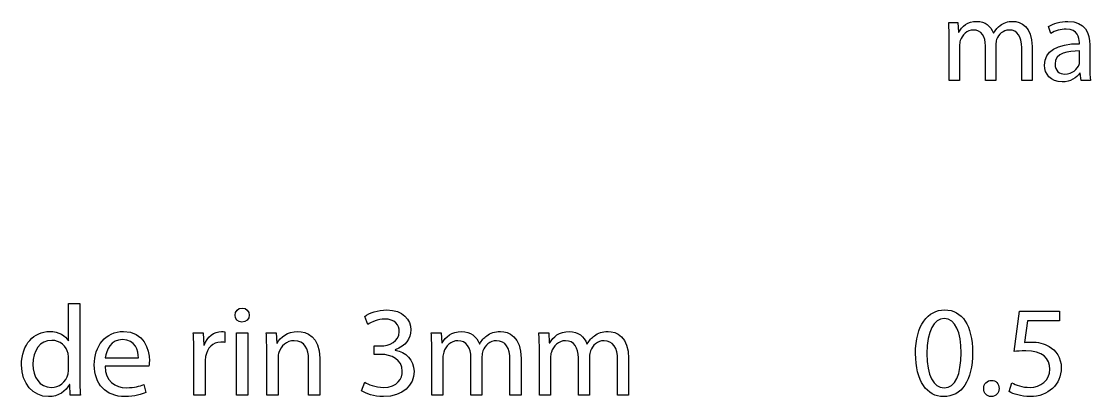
# Model space of a CAD drawing. Extents: x 16 to 1660, y 62 to 1240.
# Drawn here: x 1303.7 to 1485.1, y 1110.5 to 1174.1 of the extents above; entities that cross this region are included whole.
import ezdxf

# ---------------------------------------------------------------- set-up
doc = ezdxf.new("R2010")
doc.units = 0
doc.layers.get('0').update_dxf_attribs({"linetype": 'CONTINUOUS'})

msp = doc.modelspace()

# ---------------------------------------------------------------- linework, layer by layer
at = {"color": 7}
for points in [[(1461.034811, 1173.936636), (1462.599733, 1173.936636), (1462.680731, 1172.331356), (1462.741973, 1172.331356)], [(1468.6153, 1172.168796), (1468.655658, 1172.168796)], [(1478.388091, 1172.087233), (1477.981973, 1173.286396)], [(1462.863611, 1170.014593), (1462.863611, 1164.100909), (1461.116373, 1164.100909), (1461.116373, 1171.274433)], [(1483.204213, 1170.360033), (1483.204213, 1170.563233)], [(1469.021418, 1170.177153), (1469.021418, 1164.100909), (1467.273333, 1164.100909), (1467.273333, 1169.994273)], [(1475.179224, 1169.872353), (1475.179224, 1164.100909), (1473.431422, 1164.100909), (1473.431422, 1169.648833)], [(1483.244571, 1167.413633), (1483.244571, 1169.120796)], [(1484.972618, 1170.136513), (1484.972618, 1166.458311), (1484.972336, 1166.458311)], [(1485.114576, 1164.100909), (1483.509013, 1164.100909), (1483.366773, 1165.340711), (1483.306096, 1165.340711)], [(1311.650356, 1119.948371), (1311.6941, 1119.948371), (1311.6941, 1126.274382), (1313.598818, 1126.274382), (1313.598818, 1126.274382)], [(1313.598818, 1126.274382), (1313.598818, 1113.469113)], [(1472.1205, 1118.131424), (1473.03998, 1124.96092), (1479.847462, 1124.96092), (1479.847462, 1123.340964)], [(1342.336096, 1124.304189), (1342.336096, 1124.304189)], [(1362.471522, 1122.705964), (1361.946589, 1124.106916)], [(1479.847744, 1123.340964), (1474.419482, 1123.340964), (1473.872253, 1119.685622)], [(1332.858227, 1121.327309), (1334.54394, 1121.327309), (1334.631711, 1119.225882), (1334.697187, 1119.225882)], [(1338.177551, 1121.502287), (1338.177551, 1119.68534)], [(1340.190642, 1121.327309), (1342.117091, 1121.327309), (1342.117091, 1110.732969), (1340.190642, 1110.732969), (1340.190642, 1121.327309), (1340.190642, 1121.327309)], [(1345.224922, 1121.327309), (1346.932084, 1121.327309), (1347.041587, 1119.57612), (1347.085331, 1119.57612)], [(1373.239711, 1121.327309), (1374.925142, 1121.327309), (1375.013196, 1119.598133), (1375.078389, 1119.598133)], [(1391.493844, 1121.327309), (1393.179558, 1121.327309), (1393.267329, 1119.598133), (1393.332804, 1119.598133)], [(1334.872729, 1116.379953), (1334.872729, 1110.732404), (1332.94628, 1110.732404), (1332.94628, 1118.021922)], [(1347.238578, 1117.102724), (1347.238578, 1110.732687), (1345.312129, 1110.732687), (1345.312129, 1118.459649)], [(1364.638707, 1117.649671), (1363.56598, 1117.649671), (1363.56598, 1119.094084), (1364.638707, 1119.094084)], [(1367.134116, 1118.437636), (1367.134116, 1118.393609)], [(1375.209622, 1117.102724), (1375.209622, 1110.732687), (1373.3272, 1110.732687), (1373.3272, 1118.459649)], [(1381.4044, 1119.422873), (1381.447862, 1119.422873)], [(1393.463756, 1117.102724), (1393.463756, 1110.732687), (1391.581333, 1110.732687), (1391.581333, 1118.459649)], [(1399.658533, 1119.422873), (1399.70256, 1119.422873)], [(1465.07454, 1117.999909), (1465.07454, 1117.999909)], [(1311.694382, 1115.176276), (1311.694382, 1117.014953)], [(1317.909762, 1117.05898), (1323.535298, 1117.05898)], [(1354.33054, 1117.036967), (1354.33054, 1110.732687), (1352.404656, 1110.732687), (1352.404656, 1116.839693)], [(1381.841844, 1117.277702), (1381.841844, 1110.732687), (1379.959422, 1110.732687), (1379.959422, 1117.080711)], [(1388.474631, 1116.949478), (1388.474631, 1110.732687), (1386.592209, 1110.732687), (1386.592209, 1116.70846)], [(1400.095978, 1117.277702), (1400.095978, 1110.732687), (1398.213556, 1110.732687), (1398.213556, 1117.080711)], [(1406.729047, 1116.949478), (1406.729047, 1110.732687), (1404.846624, 1110.732687), (1404.846624, 1116.70846)], [(1325.330796, 1115.680042), (1317.888031, 1115.680042), (1317.888031, 1115.680042)], [(1313.686589, 1110.732969), (1311.978862, 1110.732969), (1311.891091, 1112.571929), (1311.825616, 1112.571929)], [(1324.454778, 1112.549916), (1324.805298, 1111.170978)], [(1361.420809, 1111.454893), (1361.946589, 1112.921602)], [(1471.289073, 1111.367687), (1471.770827, 1112.834113)]]:
    msp.add_lwpolyline(points, dxfattribs=at)
for points in [[(1461.116373, 1171.274433), (1461.116373, 1172.310753), (1461.075451, 1173.123836), (1461.034811, 1173.936636)], [(1462.741973, 1172.331356), (1463.290331, 1173.266076), (1464.205013, 1174.139836), (1465.851498, 1174.139836)], [(1465.851498, 1174.139836), (1467.172298, 1174.139836), (1468.188016, 1173.327036), (1468.6153, 1172.168796)], [(1469.77354, 1173.448956), (1470.36282, 1173.895996), (1470.99274, 1174.139836), (1471.927742, 1174.139836)], [(1471.927742, 1174.139836), (1473.248542, 1174.139836), (1475.179224, 1173.286396), (1475.179224, 1169.872353)], [(1477.981973, 1173.286396), (1478.794491, 1173.794396), (1479.993371, 1174.139836), (1481.233173, 1174.139836)], [(1481.233173, 1174.139836), (1484.241098, 1174.139836), (1484.972618, 1172.087233), (1484.972618, 1170.136513)], [(1465.221296, 1172.676796), (1464.123733, 1172.676796), (1463.290331, 1171.782433), (1463.005851, 1170.888353)], [(1467.273333, 1169.994273), (1467.273333, 1171.558913), (1466.582736, 1172.676796), (1465.221296, 1172.676796)], [(1468.655658, 1172.168796), (1468.960458, 1172.737756), (1469.36714, 1173.144156), (1469.77354, 1173.448956)], [(1471.29754, 1172.676796), (1470.26122, 1172.676796), (1469.48906, 1171.924673), (1469.163658, 1171.071233)], [(1473.431422, 1169.648833), (1473.431422, 1171.558913), (1472.720222, 1172.676796), (1471.29754, 1172.676796)], [(1480.969013, 1172.819036), (1480.034293, 1172.819036), (1479.078971, 1172.554876), (1478.388091, 1172.087233)], [(1483.204213, 1170.563233), (1483.204213, 1171.355713), (1482.980976, 1172.839356), (1480.969013, 1172.819036)], [(1463.005851, 1170.888353), (1462.904533, 1170.644513), (1462.863611, 1170.319393), (1462.863611, 1170.014593)], [(1469.163658, 1171.071233), (1469.082096, 1170.807073), (1469.021418, 1170.502273), (1469.021418, 1170.177153)], [(1477.290811, 1166.702151), (1477.290811, 1169.079873), (1479.404091, 1170.380353), (1483.204213, 1170.360033)], [(1483.244853, 1169.120796), (1481.294133, 1169.161436), (1479.078689, 1168.815996), (1479.078689, 1166.905633)], [(1480.298171, 1163.877389), (1478.306529, 1163.877389), (1477.290811, 1165.279469), (1477.290811, 1166.702151)], [(1479.078689, 1166.905633), (1479.078689, 1165.726791), (1479.850849, 1165.198471), (1480.745493, 1165.198471)], [(1480.745493, 1165.198471), (1482.045691, 1165.198471), (1482.879376, 1166.011553), (1483.163573, 1166.844673)], [(1483.163573, 1166.844673), (1483.224251, 1167.047873), (1483.244571, 1167.251073), (1483.244571, 1167.413633)], [(1483.306096, 1165.340711), (1482.757173, 1164.568269), (1481.700533, 1163.877389), (1480.298171, 1163.877389)], [(1484.972336, 1166.458311), (1484.972336, 1165.604871), (1485.013258, 1164.771469), (1485.114576, 1164.100909)], [(1339.949907, 1124.304189), (1339.949907, 1124.96092), (1340.43166, 1125.508149), (1341.154149, 1125.508149)], [(1341.154149, 1125.508149), (1341.854342, 1125.508149), (1342.336096, 1124.982651), (1342.336096, 1124.304189)], [(1361.946589, 1124.106916), (1362.712258, 1124.654144), (1364.156953, 1125.201373), (1365.68942, 1125.201373)], [(1365.68942, 1125.201373), (1368.491322, 1125.201373), (1369.760758, 1123.537956), (1369.760758, 1121.808498)], [(1455.39968, 1117.8032), (1455.39968, 1122.596744), (1457.479376, 1125.201656), (1460.368202, 1125.201656)], [(1460.368202, 1125.201656), (1463.345364, 1125.201656), (1465.07454, 1122.531269), (1465.07454, 1117.999909)], [(1341.110122, 1123.122242), (1340.409647, 1123.122242), (1339.949907, 1123.647458), (1339.949907, 1124.304189)], [(1342.336096, 1124.304189), (1342.336096, 1123.647458), (1341.876356, 1123.122242), (1341.110122, 1123.122242)], [(1365.317169, 1123.647176), (1364.178967, 1123.647176), (1363.084509, 1123.143691), (1362.471522, 1122.705964)], [(1367.812578, 1121.502004), (1367.812578, 1122.640207), (1367.089807, 1123.647176), (1365.317169, 1123.647176)], [(1460.236969, 1123.713216), (1458.573551, 1123.713216), (1457.347578, 1121.655533), (1457.347578, 1117.781187)], [(1463.12636, 1117.91242), (1463.12636, 1121.414798), (1462.250342, 1123.713216), (1460.236969, 1123.713216)], [(1303.704953, 1115.877033), (1303.68294, 1119.401142), (1305.893304, 1121.546313), (1308.454753, 1121.546313)], [(1308.454753, 1121.546313), (1310.096158, 1121.546313), (1311.168884, 1120.780362), (1311.650356, 1119.948371)], [(1316.049353, 1115.855302), (1316.049353, 1119.051187), (1317.93234, 1121.546313), (1321.01844, 1121.546313)], [(1321.01844, 1121.546313), (1324.498804, 1121.546313), (1325.396271, 1118.525689), (1325.396271, 1116.577509)], [(1332.945998, 1118.021922), (1332.945998, 1119.269627), (1332.924549, 1120.342071), (1332.858227, 1121.327309)], [(1334.697187, 1119.225882), (1335.17894, 1120.648564), (1336.360887, 1121.546031), (1337.652336, 1121.546031)], [(1337.652336, 1121.546031), (1337.849327, 1121.546031), (1338.002573, 1121.5243), (1338.177551, 1121.502287)], [(1345.312129, 1118.459649), (1345.312129, 1119.57612), (1345.29068, 1120.451856), (1345.224922, 1121.327309)], [(1347.085331, 1119.57612), (1347.610547, 1120.561076), (1348.83652, 1121.546031), (1350.587709, 1121.546031)], [(1350.587709, 1121.546031), (1352.053853, 1121.546031), (1354.33054, 1120.670578), (1354.33054, 1117.036967)], [(1364.638707, 1119.094084), (1366.039376, 1119.094084), (1367.812578, 1119.816573), (1367.812578, 1121.502004)], [(1369.760758, 1121.808498), (1369.760758, 1120.320058), (1368.863291, 1119.072353), (1367.134116, 1118.437636)], [(1373.327482, 1118.459649), (1373.327482, 1119.57612), (1373.283456, 1120.451856), (1373.239711, 1121.327309)], [(1375.078389, 1119.598133), (1375.669644, 1120.60482), (1376.6546, 1121.546031), (1378.427238, 1121.546031)], [(1378.427238, 1121.546031), (1379.850202, 1121.546031), (1380.94466, 1120.670578), (1381.4044, 1119.422873)], [(1382.652104, 1120.801811), (1383.286822, 1121.283564), (1383.965284, 1121.546031), (1384.972536, 1121.546031)], [(1384.972536, 1121.546031), (1386.395218, 1121.546031), (1388.474631, 1120.626551), (1388.474631, 1116.949478)], [(1391.581616, 1118.459649), (1391.581616, 1119.57612), (1391.537589, 1120.451856), (1391.493844, 1121.327309)], [(1393.332804, 1119.598133), (1393.923778, 1120.60482), (1394.908733, 1121.546031), (1396.681653, 1121.546031)], [(1396.681653, 1121.546031), (1398.104618, 1121.546031), (1399.198793, 1120.670578), (1399.658533, 1119.422873)], [(1400.90652, 1120.801811), (1401.54152, 1121.283564), (1402.2197, 1121.546031), (1403.226669, 1121.546031)], [(1403.226669, 1121.546031), (1404.649351, 1121.546031), (1406.729047, 1120.626551), (1406.729047, 1116.949478)], [(1308.826722, 1120.03586), (1306.834516, 1120.03586), (1305.652851, 1118.284671), (1305.652851, 1115.964522)], [(1311.606611, 1117.824931), (1311.322131, 1119.028891), (1310.2717, 1120.03586), (1308.826722, 1120.03586)], [(1320.864911, 1120.167093), (1318.895, 1120.167093), (1318.063009, 1118.393891), (1317.909762, 1117.05898)], [(1323.535298, 1117.05898), (1323.557029, 1118.262658), (1323.031813, 1120.167093), (1320.864911, 1120.167093)], [(1337.521102, 1119.729084), (1336.163896, 1119.729084), (1335.200671, 1118.722116), (1334.938204, 1117.27742)], [(1338.177551, 1119.68534), (1337.980842, 1119.729084), (1337.783569, 1119.729084), (1337.521102, 1119.729084)], [(1349.952709, 1119.970102), (1348.705287, 1119.970102), (1347.720331, 1119.072636), (1347.369811, 1117.999909)], [(1352.404656, 1116.839693), (1352.404656, 1118.547138), (1351.769656, 1119.970102), (1349.952709, 1119.970102)], [(1377.748493, 1119.970102), (1376.566547, 1119.970102), (1375.669362, 1119.006878), (1375.362869, 1118.043936)], [(1379.959422, 1117.080711), (1379.959422, 1118.766142), (1379.215202, 1119.970102), (1377.748493, 1119.970102)], [(1381.447862, 1119.422873), (1381.776369, 1120.03586), (1382.214096, 1120.473587), (1382.652104, 1120.801811)], [(1384.293791, 1119.970102), (1383.17732, 1119.970102), (1382.345611, 1119.160124), (1381.995091, 1118.240927)], [(1386.592209, 1116.70846), (1386.592209, 1118.766142), (1385.825976, 1119.970102), (1384.293791, 1119.970102)], [(1396.003191, 1119.970102), (1394.820962, 1119.970102), (1393.923496, 1119.006878), (1393.617002, 1118.043936)], [(1398.213556, 1117.080711), (1398.213556, 1118.766142), (1397.469336, 1119.970102), (1396.003191, 1119.970102)], [(1399.70256, 1119.422873), (1400.030502, 1120.03586), (1400.468511, 1120.473587), (1400.90652, 1120.801811)], [(1402.547924, 1119.970102), (1401.431736, 1119.970102), (1400.600027, 1119.160124), (1400.249224, 1118.240927)], [(1404.846624, 1116.70846), (1404.846624, 1118.766142), (1404.080391, 1119.970102), (1402.547924, 1119.970102)], [(1473.872253, 1119.685622), (1474.20076, 1119.729367), (1474.507253, 1119.75138), (1475.032469, 1119.75138)], [(1475.032469, 1119.75138), (1476.148658, 1119.75138), (1477.221384, 1119.532376), (1478.096556, 1118.985147)], [(1311.694382, 1117.014953), (1311.694382, 1117.255971), (1311.672369, 1117.584478), (1311.606611, 1117.824931)], [(1347.369811, 1117.999909), (1347.282604, 1117.759173), (1347.238578, 1117.430949), (1347.238578, 1117.102724)], [(1368.31578, 1114.804024), (1368.294049, 1116.796231), (1366.498833, 1117.649671), (1364.638707, 1117.649671)], [(1367.134116, 1118.393609), (1368.885304, 1118.065384), (1370.285973, 1116.752204), (1370.307987, 1114.759998)], [(1375.362869, 1118.043936), (1375.253084, 1117.781187), (1375.209622, 1117.430949), (1375.209622, 1117.102724)], [(1381.995091, 1118.240927), (1381.90732, 1117.956164), (1381.841844, 1117.62794), (1381.841844, 1117.277702)], [(1393.617002, 1118.043936), (1393.507782, 1117.781187), (1393.463756, 1117.430949), (1393.463756, 1117.102724)], [(1400.249224, 1118.240927), (1400.161736, 1117.956164), (1400.095978, 1117.62794), (1400.095978, 1117.277702)], [(1460.127467, 1110.491951), (1457.347578, 1110.491951), (1455.443142, 1113.096862), (1455.39968, 1117.8032)], [(1457.347578, 1117.781187), (1457.347578, 1114.081818), (1458.48578, 1111.980391), (1460.236969, 1111.980391)], [(1465.07454, 1117.999909), (1465.07454, 1113.16262), (1463.257593, 1110.491951), (1460.127467, 1110.491951)], [(1460.236969, 1111.980391), (1462.184867, 1111.980391), (1463.12636, 1114.278809), (1463.12636, 1117.91242)], [(1474.112707, 1118.262658), (1473.280998, 1118.262658), (1472.64628, 1118.197464), (1472.1205, 1118.131424)], [(1478.184044, 1115.132531), (1478.184044, 1116.971209), (1476.936622, 1118.262658), (1474.112707, 1118.262658)], [(1478.096556, 1118.985147), (1479.213309, 1118.37216), (1480.132507, 1117.124456), (1480.132507, 1115.351536)], [(1308.25748, 1110.492233), (1305.696596, 1110.492233), (1303.704953, 1112.659418), (1303.704953, 1115.877033)], [(1305.652851, 1115.964522), (1305.652851, 1113.819351), (1306.725578, 1112.046149), (1308.78326, 1112.046149)], [(1321.259458, 1110.492233), (1317.997533, 1110.492233), (1316.049353, 1112.659418), (1316.049353, 1115.855302)], [(1325.396271, 1116.577509), (1325.396271, 1116.183527), (1325.374258, 1115.899047), (1325.330796, 1115.680042)], [(1334.938204, 1117.27742), (1334.89446, 1117.014671), (1334.872729, 1116.686447), (1334.872729, 1116.379953)], [(1308.78326, 1112.046149), (1310.074427, 1112.046149), (1311.256656, 1112.921602), (1311.606611, 1114.344567)], [(1311.606611, 1114.344567), (1311.672087, 1114.607316), (1311.694382, 1114.869782), (1311.694382, 1115.176276)], [(1317.888031, 1115.680042), (1317.932058, 1113.075131), (1319.573744, 1112.002687), (1321.521642, 1112.002687)], [(1365.098447, 1112.046149), (1367.550111, 1112.046149), (1368.338076, 1113.600347), (1368.31578, 1114.804024)], [(1370.307987, 1114.759998), (1370.307987, 1112.483593), (1368.513336, 1110.491669), (1365.120178, 1110.491669)], [(1480.132507, 1115.351536), (1480.132507, 1112.571647), (1477.92186, 1110.491951), (1474.835478, 1110.491951)], [(1474.835478, 1112.046149), (1476.630129, 1112.046149), (1478.206058, 1113.228096), (1478.184044, 1115.132531)], [(1311.825616, 1112.571929), (1311.256656, 1111.3897), (1309.986656, 1110.492233), (1308.25748, 1110.492233)], [(1313.598818, 1113.469113), (1313.598818, 1112.528184), (1313.64228, 1111.455458), (1313.686589, 1110.732969)], [(1321.521642, 1112.002687), (1322.900862, 1112.002687), (1323.754584, 1112.243422), (1324.454778, 1112.549916)], [(1361.946589, 1112.921602), (1362.493536, 1112.593378), (1363.74124, 1112.046149), (1365.098447, 1112.046149)], [(1466.977847, 1111.871171), (1466.977847, 1112.659136), (1467.524793, 1113.250109), (1468.290744, 1113.250109)], [(1468.290744, 1113.250109), (1469.056696, 1113.250109), (1469.582193, 1112.680867), (1469.582193, 1111.871171)], [(1471.770827, 1112.834113), (1472.3618, 1112.483876), (1473.522016, 1112.046149), (1474.835478, 1112.046149)], [(1324.805298, 1111.170978), (1324.126553, 1110.864484), (1322.944324, 1110.492233), (1321.259458, 1110.492233)], [(1365.120178, 1110.491669), (1363.522518, 1110.491669), (1362.121284, 1110.995153), (1361.420809, 1111.454893)], [(1468.247282, 1110.491951), (1467.503062, 1110.491951), (1466.977847, 1111.082924), (1466.977847, 1111.871171)], [(1469.582193, 1111.871171), (1469.582193, 1111.082924), (1469.056978, 1110.491951), (1468.247282, 1110.491951)], [(1474.835478, 1110.491951), (1473.280998, 1110.491951), (1471.989549, 1110.92996), (1471.289073, 1111.367687)]]:
    msp.add_open_spline(points, degree=3, dxfattribs=at)

doc.saveas('drawing.dxf')
